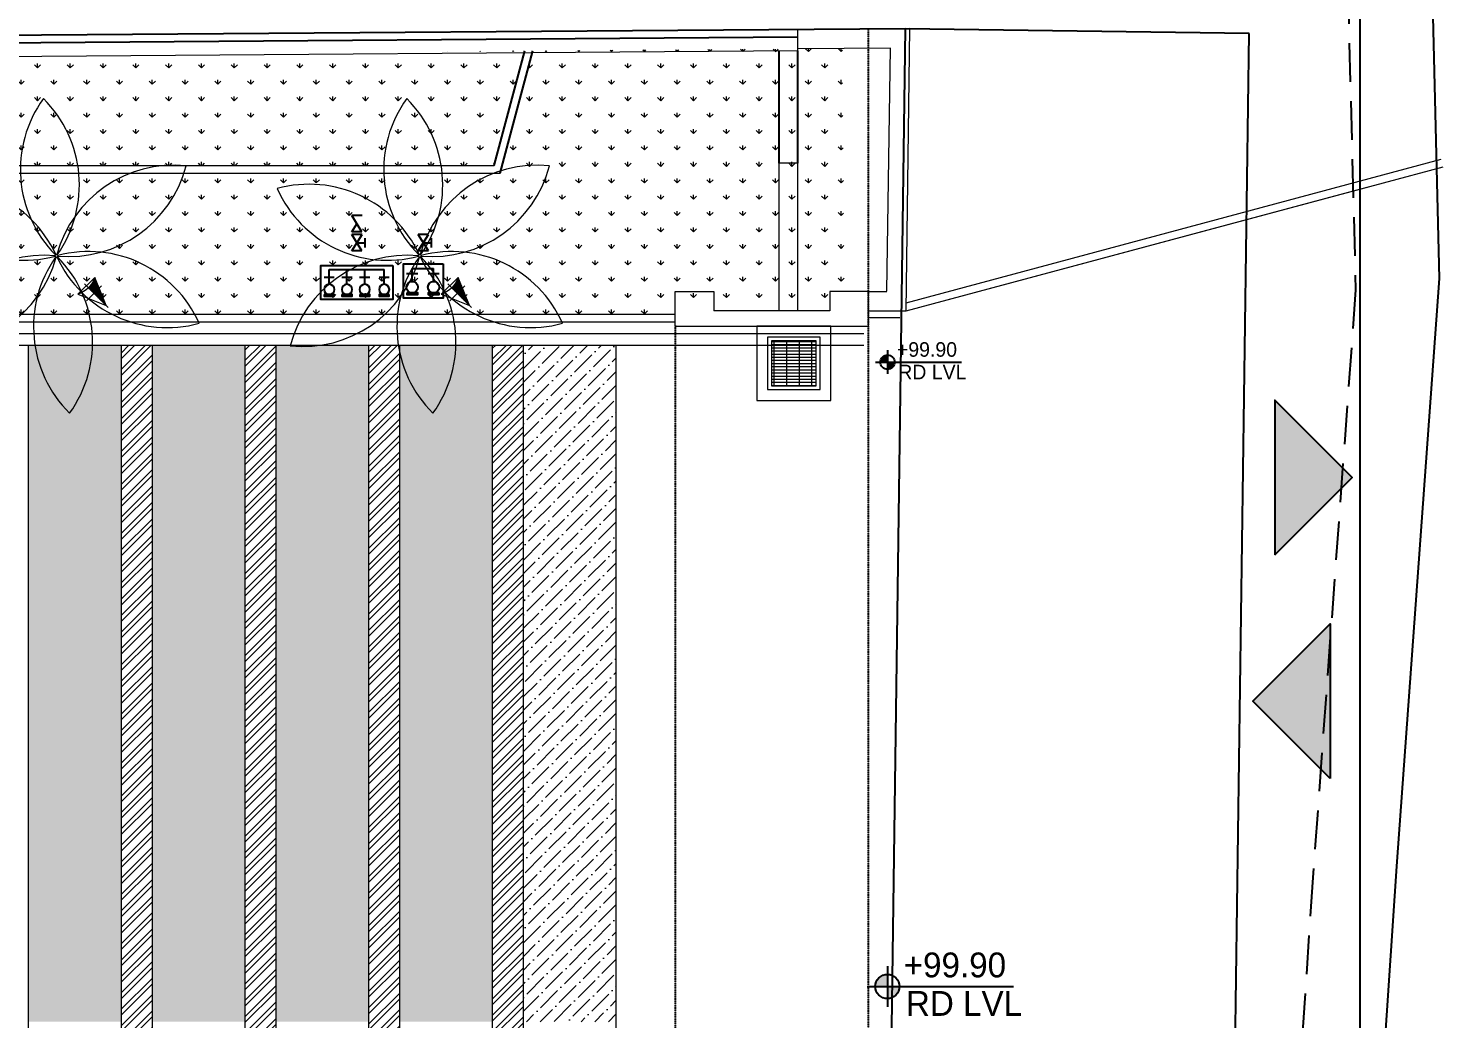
# Model space of a CAD drawing. Header units: millimetres. Extents: x 7964926 to 16080295, y -6277184 to -2986664.
# Drawn here: x 8259489 to 8277796, y -3089270 to -3076463 of the extents above; entities that cross this region are included whole.
import ezdxf

# ---------------------------------------------------------------- set-up
doc = ezdxf.new("R2010")
doc.units = ezdxf.units.MM
doc.header["$LTSCALE"] = 2000
doc.header["$MEASUREMENT"] = 0
doc.linetypes.add('1', pattern=[0, 0, 0])
doc.linetypes.add('HIDDEN', pattern=[0.375, 0.25, -0.125])
for name, color, linetype in [('a-ac ledge', 8, 'Continuous'), ('a-hatch', 8, 'Continuous'), ('a-text m', 8, 'Continuous'), ('DRAIN', 5, 'Continuous'), ('FF$4FB', 8, 'Continuous'), ('FF$BFV', 11, 'Continuous'), ('L- drop off paving', 40, 'Continuous'), ('L-FL', 7, 'Continuous'), ('ROAD', 1, 'Continuous')]:
    doc.layers.add(name, color=color, linetype=linetype)
for name, color, linetype, lineweight in [('L - paving', 9, 'Continuous', 5), ('L- existing trees', 76, 'Continuous', 18), ('L-CHAMBERS', 50, 'Continuous', 5), ('L-compound wall', 7, 'Continuous', 20), ('L-ELE 2', 30, 'Continuous', 15), ('L-ELE 4', 27, 'Continuous', 9), ('L-HATCH-1', 9, 'Continuous', 5), ('L-HIDDEN', 5, 'HIDDEN', 9), ('L-kerb', 24, 'Continuous', 13), ('L-lights', 213, 'Continuous', 0), ('L-Paver 400x400', 250, '1', 13), ('L-SHRUBS', 96, 'Continuous', 18)]:
    doc.layers.add(name, color=color, linetype=linetype, lineweight=lineweight)
doc.styles.add('Century Gothic', font='GOTHIC.TTF')
doc.styles.get("Standard").update_dxf_attribs({"font": 'romans.shx', "width": 0.75})
pattern_1 = [(45, (7818822.400180877, -3172809.093590239), (-0.0883883476483184, 0.0883883476483185), [])]
pattern_2 = [(45, (7819322.400180877, -3175702.366852689), (-0.0883883476483184, 0.0883883476483185), [])]
pattern_3 = [(90, (4489.355026161298, -9.601470082998276e-06), (-212.1320343, 212.1320343), [56.25, -368.0140689]), (45, (4489.355026161298, -9.601470082998276e-06), (-212.1320343559642, 212.1320343559643), [56.25, -243.75]), (135, (4489.355026161298, -9.601470082998276e-06), (-212.1320343559643, -212.1320343559642), [56.25, -243.75])]
pattern_4 = [(45, (0, 0), (-106.0660171779821, 106.0660171779821), []), (45, (0, 75), (-106.0660171779821, 106.0660171779821), [])]

# ---------------------------------------------------------------- blocks, each defined once
blk = doc.blocks.new('4-way')
at = {"layer": 'FF$4FB', "color": 11, "ltscale": 0.5}
blk.add_line((596550.1676472789, -560309.7642787981), (596550.1676472789, -561585.3873327771), dxfattribs=at)
at = {"layer": 'FF$4FB', "color": 11, "ltscale": 2}
for p, q in [((596724.3169336724, -560192.0017456022), (596724.3169336724, -560427.5268119931)), ((596724.3169336724, -560603.8634272862), (596724.3169336724, -560839.3884936768)), ((596724.3169336724, -561015.72510897), (596724.3169336724, -561251.2501753606)), ((596724.5075737296, -561467.6247995815), (596724.5075737296, -561703.1498659721))]:
    blk.add_line(p, q, dxfattribs=at)
at = {"layer": 'FF$4FB', "color": 1, "ltscale": 0.2, "elevation": 1.732667e-10}
blk.add_lwpolyline([(596457.559402206, -561787.5), (597245.5082646722, -561787.5), (597245.5082646722, -560113.4074120114), (596457.559402206, -560113.4074120114)], close=True, dxfattribs=at)
at = {"layer": 'FF$4FB', "color": 11, "ltscale": 0.5, "elevation": 1.732667e-10}
for points in [[(596891.3284550554, -560309.7642787981), (596550.1676472789, -560309.7642787981)], [(596891.3284550554, -560721.6259604818), (596550.1676472789, -560721.6259604818)], [(596891.3284550554, -561133.4876421657), (596550.1676472789, -561133.4876421657)], [(596891.5190951125, -561585.3873327771), (596550.1676472789, -561585.3873327771)]]:
    blk.add_lwpolyline(points, dxfattribs=at)
at = {"layer": 'FF$4FB', "color": 4}
for points, elevation in [([(597130.5920586542, -560193.3894361415), (597167.7866488675, -560193.3894361415), (597167.7866488672, -560426.1391214543), (597130.592058654, -560426.1391214543)], 1.732667e-10), ([(597130.5920586542, -560605.2511178254), (597167.7866488675, -560605.2511178254), (597167.7866488672, -560838.0008031382), (597130.592058654, -560838.0008031382)], 1.732667e-10), ([(597130.5920586542, -561017.1127995092), (597167.7866488675, -561017.1127995092), (597167.7866488672, -561249.8624848218), (597130.592058654, -561249.8624848218)], 1.732667e-10), ([(597130.7826987111, -561701.7621754336), (597130.7826987114, -561469.0124901208), (597167.9772889246, -561469.0124901208), (597167.9772889245, -561701.7621754336)], 1.082917e-10)]:
    blk.add_lwpolyline(points, close=True, dxfattribs=dict(at, elevation=elevation))
for centre in [(597010.9602568547, -560309.7642787981), (597010.9602568547, -560721.6259604818), (597010.9602568547, -561133.4876421657), (597011.1508969117, -561585.3873327771)]:
    blk.add_circle(centre, 119.6318017992416, dxfattribs=at)
blk = doc.blocks.new('2way')
at = {"layer": 'FF$4FB', "color": 11, "ltscale": 2}
for p, q in [((248068.4814152727, 677840.0867194554), (247635.2024842008, 678286.1630302574)), ((248899.4484876346, 676983.8536643022), (248466.1695565626, 677429.9299751042))]:
    blk.add_line(p, q, dxfattribs=at)
at = {"layer": 'FF$4FB', "color": 11, "ltscale": 0.5}
blk.add_line((248475.9218872878, 677005.9400218786), (247644.5937492666, 677861.8223699012), dxfattribs=at)
at = {"layer": 'FF$4FB', "color": 1, "ltscale": 0.2, "elevation": -1.559595e-10}
blk.add_lwpolyline([(247097.3844577144, 678074.2518675096), (248466.7867110315, 679404.3676574685), (250006.6420184832, 677819.0309945066), (248637.239765166, 676488.9152045476)], close=True, dxfattribs=at)
at = {"layer": 'FF$4FB', "color": 4}
for points, elevation in [([(248407.2263234558, 679030.930619904), (248835.3995807873, 678590.1107846497), (248905.8448452272, 678658.5350612514), (248477.6715878958, 679099.3548965052)], -3.275149e-10), ([(249666.3666531495, 677733.8777294963), (249736.8119175893, 677802.3020060977), (249308.6386602576, 678243.1218413521), (249238.1933958177, 678174.6975647507)], -1.559595e-10)]:
    blk.add_lwpolyline(points, close=True, dxfattribs=dict(at, elevation=elevation))
at = {"layer": 'FF$4FB', "color": 11, "ltscale": 0.5, "elevation": -1.559595e-10}
for points in [[(248168.1559814511, 678370.3642467442), (247644.5937492666, 677861.8223699012)], [(248999.1230538131, 677514.1311915906), (248475.9218872878, 677005.9400218786)]]:
    blk.add_lwpolyline(points, dxfattribs=at)
at = {"layer": 'FF$4FB', "color": 4}
for centre in [(248394.7344667861, 678590.4424745104), (249225.701539148, 677734.209419357)]:
    blk.add_circle(centre, 315.8674347783443, dxfattribs=at)
blk = doc.blocks.new('BFV')
at = {"layer": 'FF$BFV'}
for p, q in [((23221278.2780456, -1055935.871993149), (23221278.2780456, -1056190.237067244)), ((23221683.07823188, -1055935.871993149), (23221278.2780456, -1056190.237067244)), ((23221683.07823188, -1056190.237067244), (23221278.2780456, -1055935.871993149)), ((23221598.387243, -1055858.850493924), (23221362.96903448, -1055858.850493924)), ((23221480.67813874, -1056063.054530196), (23221480.67813874, -1055858.850493925)), ((23221683.07823188, -1055935.871993149), (23221683.07823188, -1056190.237067244))]:
    blk.add_line(p, q, dxfattribs=at)
blk = doc.blocks.new('finish lvl')
h = blk.add_hatch(color=256)
edge = h.paths.add_edge_path()
edge.add_ellipse((0.03779312691722225, 0.003030802937928456), major_axis=(-0.030468540123942, 0.030468540123942), ratio=0.9999999999984531, start_angle=-45.0000000000443, end_angle=45.00000000010281)
edge.add_line((-0.005295895751714852, 0.003030802937701083), (0.03779312691722236, 0.003030802937701083))
edge.add_line((0.03779312691722225, 0.003030802937928456), (0.03779312691722225, 0.04611982560686556))
edge = h.paths.add_edge_path()
edge.add_ellipse((0.03779312691722225, 0.003030802937928456), major_axis=(-0.030468540123909, 0.030468540123909), ratio=0.9999999999995983, start_angle=134.9999999999885, end_angle=224.999999999953)
edge.add_line((0.0808821495866141, 0.003030802938383204), (0.03779312691767689, 0.003030802938383204))
edge.add_line((0.03779312691722225, 0.003030802937928456), (0.03779312691722225, -0.04005821973088135))
for p, q in [((0.03779312691676751, 0.07484584072017242), (0.03779312691722225, -0.06878423484386076)), ((-0.03402191086343009, 0.00303080293815583), (0.4857257542894331, 0.003030802937473709))]:
    blk.add_line(p, q)
blk.add_ellipse((0.037793126917677, 0.00303080293815583), major_axis=(-0.030468540123953, 0.030468540123953), ratio=0.9999999999978331, start_param=1.570796326794534, end_param=7.85398163397412)
at = {"layer": 'L-FL'}
for tag, p in [('%%P0.00', (0.1256311287966128, 0.03566715156830469)), ('FIN.LVL.', (0.1074625354408454, -0.1030079454646966))]:
    blk.add_attdef(tag, p, '', height=0.08000000000000004, dxfattribs=at)
blk = doc.blocks.new('Shrub uplighter')
h = blk.add_hatch()
h.set_pattern_fill('ANSI31', color=256, scale=344.25, style=0)
h.set_pattern_definition([(44.99999999999999, (-3501134.187699043, -320471.3522648592), (-30.42768867793362, 30.42768867793361), [])])
edge = h.paths.add_edge_path()
edge.add_arc((1744.763391786627, 4.282545072711552e-09), 876.1540613691562, 153.0888804992076, 180.0000000001304)
edge.add_line((868.609330417471, 2.288954013225171e-09), (27.40169122575753, 5.809119799884426e-11))
edge.add_line((27.40169122575742, 5.809119799884388e-11), (963.4883096059559, 396.5541390786807))
for points in [[(-66.92863081881771, -1.823646492346899e-10), (1057.818631651814, 2.342421746717416e-09)], [(608.3609599826362, -354.7086354467119), (608.3609599826362, 354.7086354491955)], [(963.4883096078796, -399.2678857814941), (963.4883096059559, 396.554139078832)]]:
    blk.add_lwpolyline(points)
blk.add_lwpolyline([(27.40169122575742, 5.809119799884389e-11), (963.4883096065972, 396.5541390789522), (963.4883096078796, -399.2678857816143)], close=True)
blk.add_arc((1744.763391786627, 4.282726276050324e-09), 876.1540613691557, 153.0888804991918, 206.9111195010852)
blk = doc.blocks.new('plam 1')
at = {"layer": 'L- existing trees'}
blk.add_circle((18691.24329189213, 10681.50307737615), 0.01259822064505469, dxfattribs=at)
for centre, major_axis, ratio, start_param, end_param in [((18692.18483846516, 10682.00705469291), (-0.7551500129593981, 0.7551500129593984), 0.9999999999221821, -0.142479172760305, 1.26503951691869), ((18690.59946198878, 10682.35859462703), (-0.7571085495885552, 0.7571085495885551), 0.9999999999214267, 3.013099626958253, 4.416231272074521), ((18691.27760801913, 10682.57046928463), (-0.755150012958269, 0.7551500129582689), 0.9999999999264555, 0.9047183779975385, 2.31223706823846), ((18690.18047726691, 10681.37326294998), (-0.7571085495863722, 0.7571085495863723), 0.9999999999260709, 4.060297177710615, 5.463428823434016), ((18692.15052233815, 10680.93966278443), (-0.755150012960137, 0.7551500129601366), 0.9999999999209107, -1.189676724922368, 0.2178419665983262), ((18691.66227661401, 10682.48840905321), (-0.7571085495877312, 0.7571085495877311), 0.9999999999241717, 1.965902074801756, 3.369033721785306), ((18690.82430717025, 10680.51774569909), (-0.7571085495877312, 0.7571085495877311), 0.9999999999241717, -1.175690578788037, 0.2274410681955126), ((18690.33606144613, 10682.06649196788), (-0.7551500129593878, 0.7551500129593877), 0.999999999925126, 1.951915928665749, 3.35943462018723), ((18691.8871217955, 10680.64756012527), (-0.7571085495885552, 0.7571085495885551), 0.9999999999214267, -0.1284930266315407, 1.274638618484728), ((18690.3017453191, 10680.9991000594), (-0.7551500129585874, 0.7551500129585873), 0.9999999999256194, 2.999113480829971, 4.406632170507497), ((18692.3061065174, 10681.63289180233), (-0.7571085495892501, 0.75710854958925), 0.9999999999211854, 0.9187045241248621, 2.321836169841844), ((18691.20897576513, 10680.43568546768), (-0.7551500129613562, 0.7551500129613561), 0.9999999999224967, 4.04631103158885, 5.453829721822878)]:
    blk.add_ellipse(centre, major_axis=major_axis, ratio=ratio, start_param=start_param, end_param=end_param, dxfattribs=at)
blk = doc.blocks.new('cb 1')
at = {"layer": 'L-Paver 400x400', "true_color": 0x636466}
h = blk.add_hatch(dxfattribs=at)
h.set_pattern_fill('GRATE', color=251, scale=1300)
h.set_pattern_definition([(0, (0, 0), (0, 40.625), []), (90, (0, 0), (-162.5, 9.950255243072245e-15), [])])
h.paths.add_polyline_path([(8080577.548487278, -3139539.649760513), (8079997.548487278, -3139539.649760513), (8079997.548487278, -3140119.649760513), (8080577.548487278, -3140119.649760513)])
at = {"layer": 'L-CHAMBERS', "color": 8}
blk.add_lwpolyline([(8079807.548487278, -3140309.649760513), (8080767.548487278, -3140309.649760513), (8080767.548487278, -3139349.649760513), (8079807.548487278, -3139349.649760513)], close=True, dxfattribs=at)
at = {"layer": 'L-CHAMBERS', "color": 37}
for points in [[(8079947.548487278, -3140169.649760513), (8080627.548487278, -3140169.649760513), (8080627.548487278, -3139489.649760513), (8079947.548487278, -3139489.649760513)], [(8079997.548487278, -3140119.649760513), (8080577.548487278, -3140119.649760513), (8080577.548487278, -3139539.649760513), (8079997.548487278, -3139539.649760513)]]:
    blk.add_lwpolyline(points, close=True, dxfattribs=at)

msp = doc.modelspace()

# ---------------------------------------------------------------- hatches: boundary and pattern name
at = {"layer": 'a-text m'}
h = msp.add_hatch(dxfattribs=at)
h.set_pattern_fill('ANSI31', color=1)
h.set_pattern_definition(pattern_1)
h.paths.add_polyline_path([(8275610.992969172, -3083272.103065664), (8276610.992969172, -3082272.103065665), (8275610.992969172, -3081272.103065665)])
h = msp.add_hatch(dxfattribs=at)
h.set_pattern_fill('ANSI31', color=1)
h.set_pattern_definition(pattern_1)
h.paths.add_polyline_path([(8275610.992969172, -3083272.103065664), (8276610.992969172, -3082272.103065665), (8275610.992969172, -3081272.103065665)])
h = msp.add_hatch(dxfattribs=at)
h.set_pattern_fill('ANSI31', color=1)
h.set_pattern_definition(pattern_1)
h.paths.add_polyline_path([(8275610.992969172, -3083272.103065664), (8276610.992969168, -3082272.103065665), (8275610.992969172, -3081272.103065665)])
h = msp.add_hatch(dxfattribs=at)
h.set_pattern_fill('ANSI31', color=1)
h.set_pattern_definition(pattern_1)
h.paths.add_polyline_path([(8275610.992969172, -3083272.103065664), (8276610.992969172, -3082272.103065665), (8275610.992969172, -3081272.103065665)])
h = msp.add_hatch(dxfattribs=at)
h.set_pattern_fill('ANSI31', color=1)
h.set_pattern_definition(pattern_1)
h.paths.add_polyline_path([(8275610.992969172, -3083272.103065664), (8276610.992969172, -3082272.103065665), (8275610.992969172, -3081272.103065665)])
h = msp.add_hatch(dxfattribs=at)
h.set_pattern_fill('ANSI31', color=1)
h.set_pattern_definition(pattern_2)
h.paths.add_polyline_path([(8276328.852070382, -3086165.376328114), (8275328.852070382, -3085165.376328114), (8276328.852070382, -3084165.376328115)])
h = msp.add_hatch(dxfattribs=at)
h.set_pattern_fill('ANSI31', color=1)
h.set_pattern_definition(pattern_2)
h.paths.add_polyline_path([(8276328.852070382, -3086165.376328114), (8275328.852070382, -3085165.376328114), (8276328.852070382, -3084165.376328115)])
h = msp.add_hatch(dxfattribs=at)
h.set_pattern_fill('ANSI31', color=1)
h.set_pattern_definition([(45, (7819322.400180877, -3175702.366852687), (-0.0883883476483184, 0.0883883476483185), [])])
h.paths.add_polyline_path([(8276328.852070382, -3086165.376328114), (8275328.852070382, -3085165.376328114), (8276328.852070382, -3084165.376328115)])
h = msp.add_hatch(dxfattribs=at)
h.set_pattern_fill('ANSI31', color=1)
h.set_pattern_definition(pattern_2)
h.paths.add_polyline_path([(8276328.852070382, -3086165.376328114), (8275328.852070382, -3085165.376328114), (8276328.852070382, -3084165.376328115)])
h = msp.add_hatch(dxfattribs=at)
h.set_pattern_fill('ANSI31', color=1)
h.set_pattern_definition(pattern_2)
h.paths.add_polyline_path([(8276328.852070382, -3086165.376328114), (8275328.852070382, -3085165.376328114), (8276328.852070382, -3084165.376328115)])
at = {"layer": 'L - paving'}
h = msp.add_hatch(dxfattribs=at)
h.set_pattern_fill('ANSI36', color=256, scale=1000)
h.set_pattern_definition([(45, (8185620.791325007, -3159632.716646432), (66.29126073623884, 243.0679560328757), [312.5, -62.5, 0, -62.5])])
edge = h.paths.add_edge_path()
edge.add_line((8259488.587591499, -3089310.118567253), (8260688.587591501, -3089310.118567254))
edge.add_line((8260688.587591503, -3089310.118567254), (8260688.587591503, -3080558.118567256))
edge.add_line((8260688.587591503, -3080558.118567256), (8259488.587591499, -3080558.118567257))
edge.add_line((8259488.587591499, -3080558.118567257), (8259488.587591499, -3089435.118030052))
h.paths.add_polyline_path([(8259488.587591503, -3097960.119122153), (8260688.587591499, -3097960.119122152), (8260688.587591503, -3091310.118567253), (8259488.587591499, -3091310.118567252)])
h = msp.add_hatch(dxfattribs=at)
h.set_pattern_fill('ANSI36', color=256, scale=1000, angle=-1.272221872585407e-14)
h.set_pattern_definition([(44.99999999999999, (8187220.791325007, -3159507.717183634), (66.2912607362389, 243.0679560328757), [312.5, -62.5, 0, -62.5])])
h.paths.add_polyline_path([(8261088.587591499, -3091310.118567253), (8261088.587591503, -3097960.119122152), (8262288.587591503, -3097960.119122152), (8262288.587591503, -3091310.118567255)])
h.paths.add_polyline_path([(8262288.587591501, -3080558.118567256), (8261088.587591501, -3080558.118567255), (8261088.587591503, -3089310.118567255), (8262288.587591503, -3089310.118567255)])
h = msp.add_hatch(dxfattribs=at)
h.set_pattern_fill('ANSI36', color=256, scale=1000, angle=-1.272221872585407e-14)
h.set_pattern_definition([(44.99999999999999, (8188820.791325007, -3159507.717183634), (66.2912607362389, 243.0679560328757), [312.5, -62.5, 0, -62.5])])
h.paths.add_polyline_path([(8263888.587591503, -3091310.118567255), (8262688.587591503, -3091310.118567255), (8262688.587591503, -3097960.119122152), (8263888.587591503, -3097960.119122152)])
h.paths.add_polyline_path([(8263888.587591503, -3080558.118567256), (8262688.587591501, -3080558.118567255), (8262688.587591503, -3089310.118567255), (8263888.587591503, -3089310.118567255)])
h = msp.add_hatch(dxfattribs=at)
h.set_pattern_fill('ANSI36', color=256, scale=1000, angle=-1.272221872585407e-14)
h.set_pattern_definition([(44.99999999999999, (8190420.791325007, -3159507.717183634), (66.2912607362389, 243.0679560328757), [312.5, -62.5, 0, -62.5])])
h.paths.add_polyline_path([(8265488.587591503, -3091310.118567255), (8264288.587591503, -3091310.118567255), (8264288.587591503, -3097960.119122152), (8265488.587591503, -3097960.119122152)])
h.paths.add_polyline_path([(8265488.587591501, -3080558.118567255), (8264288.587591503, -3080558.118567255), (8264288.587591503, -3089310.118567255), (8265488.587591503, -3089310.118567255)])
h = msp.add_hatch(dxfattribs=at)
h.set_pattern_fill('ANSI36', color=256, scale=1000, angle=-1.272221872585407e-14)
h.set_pattern_definition([(44.99999999999999, (8192020.791325007, -3159507.717183634), (66.2912607362389, 243.0679560328757), [312.5, -62.5, 0, -62.5])])
h.paths.add_polyline_path([(8267088.587591501, -3080558.118567256), (8265888.587591503, -3080558.118567255), (8265888.587591503, -3089310.118567257), (8267088.587591504, -3089310.118567257)])
at = {"layer": 'L-HATCH-1'}
h = msp.add_hatch(dxfattribs=at)
h.set_pattern_fill('STEEL', color=26, scale=1200)
h.set_pattern_definition(pattern_4)
h.paths.add_polyline_path([(8261088.587591497, -3080561.618567255), (8260688.587591498, -3080561.618567255), (8260688.587591499, -3097963.619122152), (8261088.587591497, -3097963.619122152)])
h = msp.add_hatch(dxfattribs=at)
h.set_pattern_fill('STEEL', color=26, scale=1200)
h.set_pattern_definition(pattern_4)
h.paths.add_polyline_path([(8262688.587591497, -3080558.118567255), (8262288.587591498, -3080558.118567255), (8262288.587591499, -3097960.119122152), (8262688.587591497, -3097960.119122152)])
h = msp.add_hatch(dxfattribs=at)
h.set_pattern_fill('STEEL', color=26, scale=1200)
h.set_pattern_definition(pattern_4)
h.paths.add_polyline_path([(8264288.587591497, -3080558.118567255), (8263888.587591498, -3080558.118567255), (8263888.587591499, -3097960.119122152), (8264288.587591497, -3097960.119122152)])
h = msp.add_hatch(dxfattribs=at)
h.set_pattern_fill('STEEL', color=26, scale=1200)
h.set_pattern_definition(pattern_4)
h.paths.add_polyline_path([(8265888.587591497, -3080558.118567255), (8265488.587591498, -3080558.118567255), (8265488.587591499, -3097960.119122152), (8265888.587591497, -3097960.119122152)])
at = {"layer": 'L-SHRUBS'}
h = msp.add_hatch(dxfattribs=at)
h.set_pattern_fill('GRASS', color=256, scale=300)
h.set_pattern_definition(pattern_3)
h.paths.add_polyline_path([(8265912.650566569, -3076754.424720743), (8252729.184095145, -3076851.076744023), (8252461.683918331, -3078355.118030052), (8249353.119955096, -3078355.118030052), (8249836.232492994, -3080158.118567256), (8253907.811232791, -3080158.118567256), (8254423.077673781, -3078235.118030053), (8265515.899990101, -3078235.118030053)])
h = msp.add_hatch(dxfattribs=at)
h.set_pattern_fill('GRASS', color=256, scale=300)
h.set_pattern_definition(pattern_3)
h.paths.add_polyline_path([(8270042.588506413, -3080016.510501119), (8270018.452479419, -3076724.323831654), (8266016.38195636, -3076753.664234211), (8265592.6326889, -3078335.118030052), (8254499.810372579, -3078335.118030053), (8254011.338850833, -3080158.118567256), (8267794.794616547, -3080158.118567256), (8267794.794616547, -3080016.510501119)])

# ---------------------------------------------------------------- linework, layer by layer
at = {"layer": 'a-ac ledge', "color": 7}
msp.add_lwpolyline([(8276714.538658781, -3055282.084080129), (7964925.5, -3055282.084080129), (7964925.5, -3181604.227850613), (8276714.538658781, -3181604.227850613)], close=True, dxfattribs=at)
at = {"layer": 'a-hatch'}
msp.add_line((8270829.865105003, -3076468.374791512), (8270296.637621045, -3115142.629194091), dxfattribs=at)
at = {"layer": 'a-text m', "color": 8}
for points in [[(8275610.992969172, -3083272.103065664), (8276610.992969168, -3082272.103065665), (8275610.992969172, -3081272.103065665), (8275610.992969172, -3083272.103065664)], [(8275610.992969172, -3083272.103065664), (8276610.992969172, -3082272.103065665), (8275610.992969172, -3081272.103065665), (8275610.992969172, -3083272.103065664)], [(8275610.992969172, -3083272.103065664), (8276610.992969172, -3082272.103065665), (8275610.992969172, -3081272.103065665), (8275610.992969172, -3083272.103065664)], [(8275610.992969172, -3083272.103065664), (8276610.992969168, -3082272.103065665), (8275610.992969172, -3081272.103065665), (8275610.992969172, -3083272.103065664)], [(8275610.992969172, -3083272.103065664), (8276610.992969172, -3082272.103065665), (8275610.992969172, -3081272.103065665), (8275610.992969172, -3083272.103065664)], [(8275610.992969172, -3083272.103065664), (8276610.992969172, -3082272.103065665), (8275610.992969172, -3081272.103065665), (8275610.992969172, -3083272.103065664)], [(8276328.852070382, -3086165.376328114), (8275328.852070382, -3085165.376328114), (8276328.852070382, -3084165.376328115), (8276328.852070382, -3086165.376328114)], [(8276328.852070382, -3086165.376328114), (8275328.852070382, -3085165.376328114), (8276328.852070382, -3084165.376328115), (8276328.852070382, -3086165.376328114)], [(8276328.852070382, -3086165.376328114), (8275328.852070382, -3085165.376328114), (8276328.852070382, -3084165.376328115), (8276328.852070382, -3086165.376328114)], [(8276328.852070382, -3086165.376328114), (8275328.852070382, -3085165.376328114), (8276328.852070382, -3084165.376328115), (8276328.852070382, -3086165.376328114)], [(8276328.852070382, -3086165.376328114), (8275328.852070382, -3085165.376328114), (8276328.852070382, -3084165.376328115), (8276328.852070382, -3086165.376328114)], [(8276328.852070382, -3086165.376328114), (8275328.852070382, -3085165.376328114), (8276328.852070382, -3084165.376328115), (8276328.852070382, -3086165.376328114)]]:
    msp.add_lwpolyline(points, dxfattribs=at)
at = {"layer": 'DRAIN', "linetype": 'HIDDEN'}
msp.add_lwpolyline([(8276714.538658781, -3054436.158389914), (8276327.610007359, -3066907.86879859), (8276656.003992399, -3079846.645301435), (8276103.23365766, -3087445.9994159), (8275388.428554697, -3098121.775109704), (8273978.505828385, -3155840.569711229)], dxfattribs=at)
at = {"layer": 'FF$BFV', "extrusion": (9.049784990520487e-05, 0.0199486700875659, 0.9998010013857141)}
for p, q in [((8263805.076947667, -3078884.864525168, -0.0006456537172199184), (8263671.923052335, -3078884.325186417, 0.0006456537172199184)), ((8263804.218848128, -3079096.725354346, 4.226615007221699), (8263671.923052335, -3078884.325186417, 0.0006456537172199184)), ((8263671.064952798, -3079096.186015596, 4.227906314656138), (8263738.070950232, -3078990.525270381, 2.113630330462005)), ((8263804.218848128, -3079096.725354346, 4.226615007221699), (8263671.064952798, -3079096.186015596, 4.227906314656138))]:
    msp.add_line(p, q, dxfattribs=at)
at = {"layer": 'L- drop off paving', "lineweight": 25}
for p, q in [((8269200.079242943, -3078206.02530672), (8269200.079242944, -3076755.324247893)), ((8269200.079242943, -3078206.02530672), (8269200.079242944, -3076755.324247893)), ((8269440.079242943, -3078206.02530672), (8269440.079242942, -3076753.564734518)), ((8269440.079242943, -3078206.02530672), (8269440.079242942, -3076753.564734518))]:
    msp.add_line(p, q, dxfattribs=at)
at = {"layer": 'L-compound wall', "color": 7, "lineweight": 25}
msp.add_line((8269440.079242944, -3076578.560031627), (8175894.173612098, -3077264.37366557), dxfattribs=at)
at = {"layer": 'L-compound wall'}
msp.add_line((8269440.079242942, -3076753.564734518), (8175894.969297625, -3077439.372535047), dxfattribs=at)
at = {"layer": 'L-compound wall', "lineweight": 25}
msp.add_lwpolyline([(8175893.586245873, -3077164.374301981), (7980862.945159239, -3077508.090668121), (7978305.124828079, -3097896.607832287), (7976331.01029449, -3114636.526972916), (7971810.414036102, -3151672.070342278), (7992932.742771153, -3151954.453417468), (8024764.788228069, -3151685.265464583), (8063758.699941444, -3151406.280851228), (8108734.296880024, -3151866.177734863), (8174286.973501227, -3153236.992930519), (8175095.256693388, -3114965.032729664), (8270296.784206889, -3115122.376169953), (8270280.009804663, -3116338.856435483), (8274728.881882717, -3116451.333088821), (8275279.372631292, -3076529.724445269), (8270829.795642485, -3076468.367926075)], close=True, dxfattribs=at)
msp.add_lwpolyline([(8270829.928331669, -3076468.36793568), (8270829.928331386, -3076468.367935676), (8175893.718934774, -3077164.374311582), (7980863.07784814, -3077508.090677722), (7978305.25751698, -3097896.607841888), (7976331.142983392, -3114636.526982518), (7971810.546725001, -3151672.070351879), (7992932.875460055, -3151954.45342707), (8024764.920916971, -3151685.265474184), (8063758.832630344, -3151406.280860829), (8108734.429568924, -3151866.177744464), (8174287.106190126, -3153236.992940121), (8175095.389382288, -3114965.032739266), (8270296.916895788, -3115122.376179554), (8270280.142493565, -3116338.856445082)], dxfattribs=at)
at = {"layer": 'L-ELE 2'}
for p, q in [((8269440.079242943, -3076727.410925202), (8269440.079242943, -3076477.404206784)), ((8269440.079242943, -3076753.564734518), (8269440.079242943, -3076477.404206784)), ((8270841.617766855, -3080114.902389931), (8270891.923066197, -3076466.760295842)), ((8270595.088854732, -3079861.455394441), (8270638.440818531, -3076717.569440577)), ((8270843.050866714, -3080010.973937461), (8277763.558562545, -3078156.629489148)), ((8269200.079242943, -3080114.902389931), (8269200.079242943, -3078206.02530672)), ((8269440.079242943, -3078206.02530672), (8269200.079242943, -3078206.02530672)), ((8269200.079242943, -3080114.902389931), (8269200.079242943, -3078206.02530672)), ((8269440.079242943, -3078206.02530672), (8269200.079242943, -3078206.02530672)), ((8269440.079242943, -3080114.902389931), (8269440.079242943, -3078206.02530672)), ((8269440.079242943, -3080114.902389931), (8269440.079242943, -3078206.02530672)), ((8270841.554516232, -3080114.902501402), (8277789.440467054, -3078253.222071776)), ((8270841.617766855, -3080114.902389931), (8276806.77387402, -3078516.54362829)), ((8270356.85364517, -3079864.902389931), (8270595.041323101, -3079864.902389931)), ((8270356.85364517, -3079864.902389931), (8270595.041323101, -3079864.902389931)), ((8269856.85364517, -3080114.902389931), (8268356.853645168, -3080114.902389931)), ((8270356.85364517, -3080114.902389931), (8270841.617766855, -3080114.902389931)), ((8258848.587591503, -3080258.118567255), (8267856.85364517, -3080258.118567255)), ((8270759.318082374, -3080208.510501121), (8270356.853645171, -3080208.510501121)), ((8258848.587591503, -3080408.118567255), (8270294.794616547, -3080408.118567255))]:
    msp.add_line(p, q, dxfattribs=at)
for points in [[(8270891.923066197, -3076466.760295842), (8269439.895965224, -3076477.40555045)], [(8270638.426256539, -3076718.625476874), (8269440.079242943, -3076727.410925202)], [(8267856.85364517, -3080314.902389931), (8270356.85364517, -3080314.902389931), (8270356.85364517, -3079864.902389931), (8269856.85364517, -3079864.902389931), (8269856.85364517, -3080114.902389931)], [(8267856.85364517, -3080314.902389931), (8267856.85364517, -3079864.902389931), (8268356.853645168, -3079864.902389931), (8268356.853645168, -3080114.902389931)]]:
    msp.add_lwpolyline(points, dxfattribs=at)
at = {"layer": 'L-ELE 4'}
msp.add_line((8249488.454904713, -3080558.118567255), (8270294.794616547, -3080558.118567255), dxfattribs=at)
for points in [[(8259488.587591503, -3080558.118567255), (8259488.587591503, -3097960.119122152)], [(8260688.587591503, -3080558.118567255), (8260688.587591503, -3097960.119122152)], [(8261088.587591503, -3080558.118567255), (8261088.587591503, -3097960.119122152)], [(8262288.587591503, -3080558.118567255), (8262288.587591503, -3097960.119122152)], [(8262688.587591503, -3080558.118567255), (8262688.587591503, -3097960.119122152)], [(8263888.587591503, -3080558.118567255), (8263888.587591503, -3097960.119122152)], [(8264288.587591503, -3080558.118567255), (8264288.587591503, -3097960.119122152)], [(8265488.587591503, -3080558.118567255), (8265488.587591503, -3097960.119122152)], [(8265888.587591503, -3080558.118567255), (8265888.587591503, -3091310.118567255)], [(8267088.587591503, -3080558.118567255), (8267088.587591503, -3091310.118567255)]]:
    msp.add_lwpolyline(points, dxfattribs=at)
at = {"layer": 'L-HIDDEN', "lineweight": 25, "ltscale": 0.005}
msp.add_line((8270356.85364517, -3093806.902389932), (8270356.85364517, -3076469.059539616), dxfattribs=at)
at = {"layer": 'L-HIDDEN', "color": 8, "lineweight": 25, "ltscale": 0.005}
for p, q in [((8270356.853645169, -3093806.902389932), (8270356.853645169, -3076469.059539616)), ((8267856.853645169, -3080306.902389932), (8267856.853645169, -3091306.902389932))]:
    msp.add_line(p, q, dxfattribs=at)
at = {"layer": 'L-kerb'}
for p, q in [((8254423.077673782, -3078235.118030053), (8265515.8999901, -3078235.118030053)), ((8254499.81037258, -3078335.118030052), (8265592.6326889, -3078335.118030052)), ((8154341.190326484, -3080158.118567255), (8267856.85364517, -3080158.118567255))]:
    msp.add_line(p, q, dxfattribs=at)
at = {"layer": 'L-kerb', "lineweight": 25}
for points in [[(8265515.8999901, -3078235.118030053), (8265912.650566569, -3076754.424720743)], [(8265592.6326889, -3078335.118030052), (8266016.381956361, -3076753.664234211)]]:
    msp.add_lwpolyline(points, dxfattribs=at)
at = {"layer": 'ROAD'}
msp.add_lwpolyline([(8277795.802988665, -3054286.160229183), (8277595.740587881, -3073809.262413807), (8277737.26832282, -3079696.647138813), (8277184.497988077, -3087296.001253278), (8276469.692884164, -3097971.776947053), (8275056.106086498, -3155840.569711229)], dxfattribs=at)

# ---------------------------------------------------------------- block references
at = {"layer": 'FF$4FB', "color": 4, "xscale": 0.2320312291361617, "yscale": 0.2320312291361617, "zscale": 0.2320312291361617, "rotation": 225.8337746483255}
msp.add_blockref('2way', (8191942.431696454, -2928761.93938295, 2.113630329493201), dxfattribs=at)
at = {"layer": 'FF$4FB', "xscale": -0.556944558676348, "yscale": 0.556944558676348, "zscale": 0.55694455862791, "rotation": 90}
msp.add_blockref('4-way', (7951319.768071655, -2747338.019034724, 2.113630329360514), dxfattribs=at)
at = {"layer": 'FF$BFV', "extrusion": (9.049784990522134e-05, 0.01994867008756562, 0.9998010013857141), "xscale": 0.5234798373960743, "yscale": 0.5234798373960743, "zscale": 0.5234798373960743, "rotation": 90.02785328625212}
msp.add_blockref('BFV', (-8824540.20539219, -9115133.33116191, -60676.70342749494), dxfattribs=at)
at = {"layer": 'FF$BFV', "extrusion": (9.049784990523133e-05, 0.01994867008756558, 0.9998010013857143), "xscale": 0.5234798373960741, "yscale": 0.5234798373960741, "zscale": 0.5234798373960741, "rotation": 90.02785328625212}
msp.add_blockref('BFV', (-8825400.680346664, -9115137.276124777, -60678.73876528171), dxfattribs=at)
at = {"layer": 'L- existing trees', "xscale": 1466.902106434599, "yscale": 1466.902106434599, "zscale": 1466.902106434599, "rotation": 77.25277453061463}
for p in [(17492548.59927836, -33279159.54664112), (17497248.59927836, -33279159.54664112)]:
    msp.add_blockref('plam 1', p, dxfattribs=at)
at = {"layer": 'L-CHAMBERS', "color": 8}
msp.add_blockref('cb 1', (189102.4515127223, 59034.74737058254), dxfattribs=at)
at = {"layer": 'L-FL', "ltscale": 0.5}
ref = msp.add_blockref('finish lvl', (8270519.911139067, -3080785.805623213), dxfattribs=dict(at, xscale=2135.879727593287, yscale=2135.879727593287, zscale=2135.879727593287, rotation=0.0002105369681916916))
ref.add_attrib('FIN.LVL.', 'RD LVL', (8270740.857224004, -3081001.880444992, 8.207438403367996e-07), dxfattribs={"ltscale": 0.5, "height": 188.279862264, "rotation": 0.0002104374168521161, "style": 'Century Gothic'})
ref.add_attrib('%%P0.00', '+99.90', (8270723.921515441, -3080709.967363278), dxfattribs={"ltscale": 0.5, "height": 188.279862264, "rotation": 0.0002104374168521161, "style": 'Century Gothic'})
ref = msp.add_blockref('finish lvl', (8270462.972031831, -3088864.872040066), dxfattribs=dict(at, xscale=3642.479701212476, yscale=3642.479701212476, zscale=3642.479701212476, rotation=0.0002105369681916917))
ref.add_attrib('FIN.LVL.', 'RD LVL', (8270839.768355635, -3089233.36102477, 1.399677491059194e-06), dxfattribs={"ltscale": 0.5, "height": 321.0881060313578, "rotation": 0.0002104393700062263, "style": 'Century Gothic'})
ref.add_attrib('%%P0.00', '+99.90', (8270810.886591426, -3088735.539232221), dxfattribs={"ltscale": 0.5, "height": 321.0881060313578, "rotation": 0.0002104393700062263, "style": 'Century Gothic'})
at = {"layer": 'L-lights', "color": 6, "xscale": -0.3865931111449182, "yscale": 0.3865931111449182, "zscale": 0.3865931111449182, "rotation": 315.000000985152}
for p in [(8260502.986947396, -3080056.574756824), (8265202.986947396, -3080056.574756824)]:
    msp.add_blockref('Shrub uplighter', p, dxfattribs=at)

doc.saveas('drawing.dxf')
